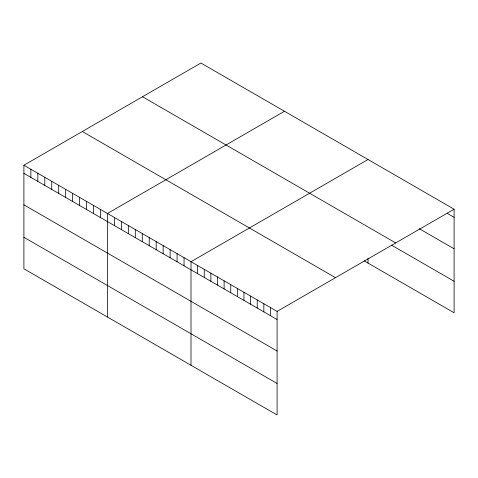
<?xml version="1.0" encoding="UTF-8"?>
<svg xmlns="http://www.w3.org/2000/svg" width="478" height="478" viewBox="0 0 478 478"><rect width="100%" height="100%" fill="white"/><g stroke="black" fill="none" stroke-linecap="round" stroke-linejoin="round"><path stroke-width="0.72" d="M23.9 165.227L277.085 311.405L277.085 414.97L23.9 268.791L23.9 165.227L200.915 63.03L454.1 209.209L454.1 312.773L364.218 260.88M284.464 111.266L107.454 213.469L107.454 317.034M368.018 159.509L191.003 261.705L191.003 365.27M277.085 311.405L454.1 209.209M447.48 213.499L454.1 217.323M419.182 228.663L454.1 248.817M142.498 96.753L395.688 242.932M391.494 245.13L454.1 281.273M82.312 131.504L335.502 277.676M23.9 173.341L277.085 319.519M23.9 204.841L277.085 351.019M23.9 237.291L277.085 383.47M368.018 258.174L368.018 263.073M270.464 307.581L270.464 315.695M263.844 303.757L263.844 311.871M257.224 299.933L257.224 308.047M250.597 296.109L250.597 304.223M243.977 292.291L243.977 300.399M237.357 288.467L237.357 296.581M230.737 284.643L230.737 292.757M224.11 280.819L224.11 288.933M217.49 276.995L217.49 285.109M210.87 273.171L210.87 281.285M204.249 269.353L204.249 277.461M197.623 265.529L197.623 273.643M184.042 257.684L184.042 265.798M177.081 253.663L177.081 261.777M170.114 249.647L170.114 257.756M163.153 245.626L163.153 253.74M156.192 241.605L156.192 249.719M149.226 237.584L149.226 245.698M142.265 233.563L142.265 241.677M135.304 229.548L135.304 237.662M128.337 225.526L128.337 233.64M121.376 221.505L121.376 229.619M114.415 217.484L114.415 225.598M100.488 209.448L100.488 217.562M93.527 205.426L93.527 213.541M86.566 201.405L86.566 209.519M79.599 197.384L79.599 205.498M72.638 193.369L72.638 201.477M65.677 189.348L65.677 197.462M58.71 185.327L58.71 193.441M51.749 181.305L51.749 189.419M44.789 177.29L44.789 185.398M37.828 173.269L37.828 181.383M30.861 169.248L30.861 177.362"/></g></svg>
